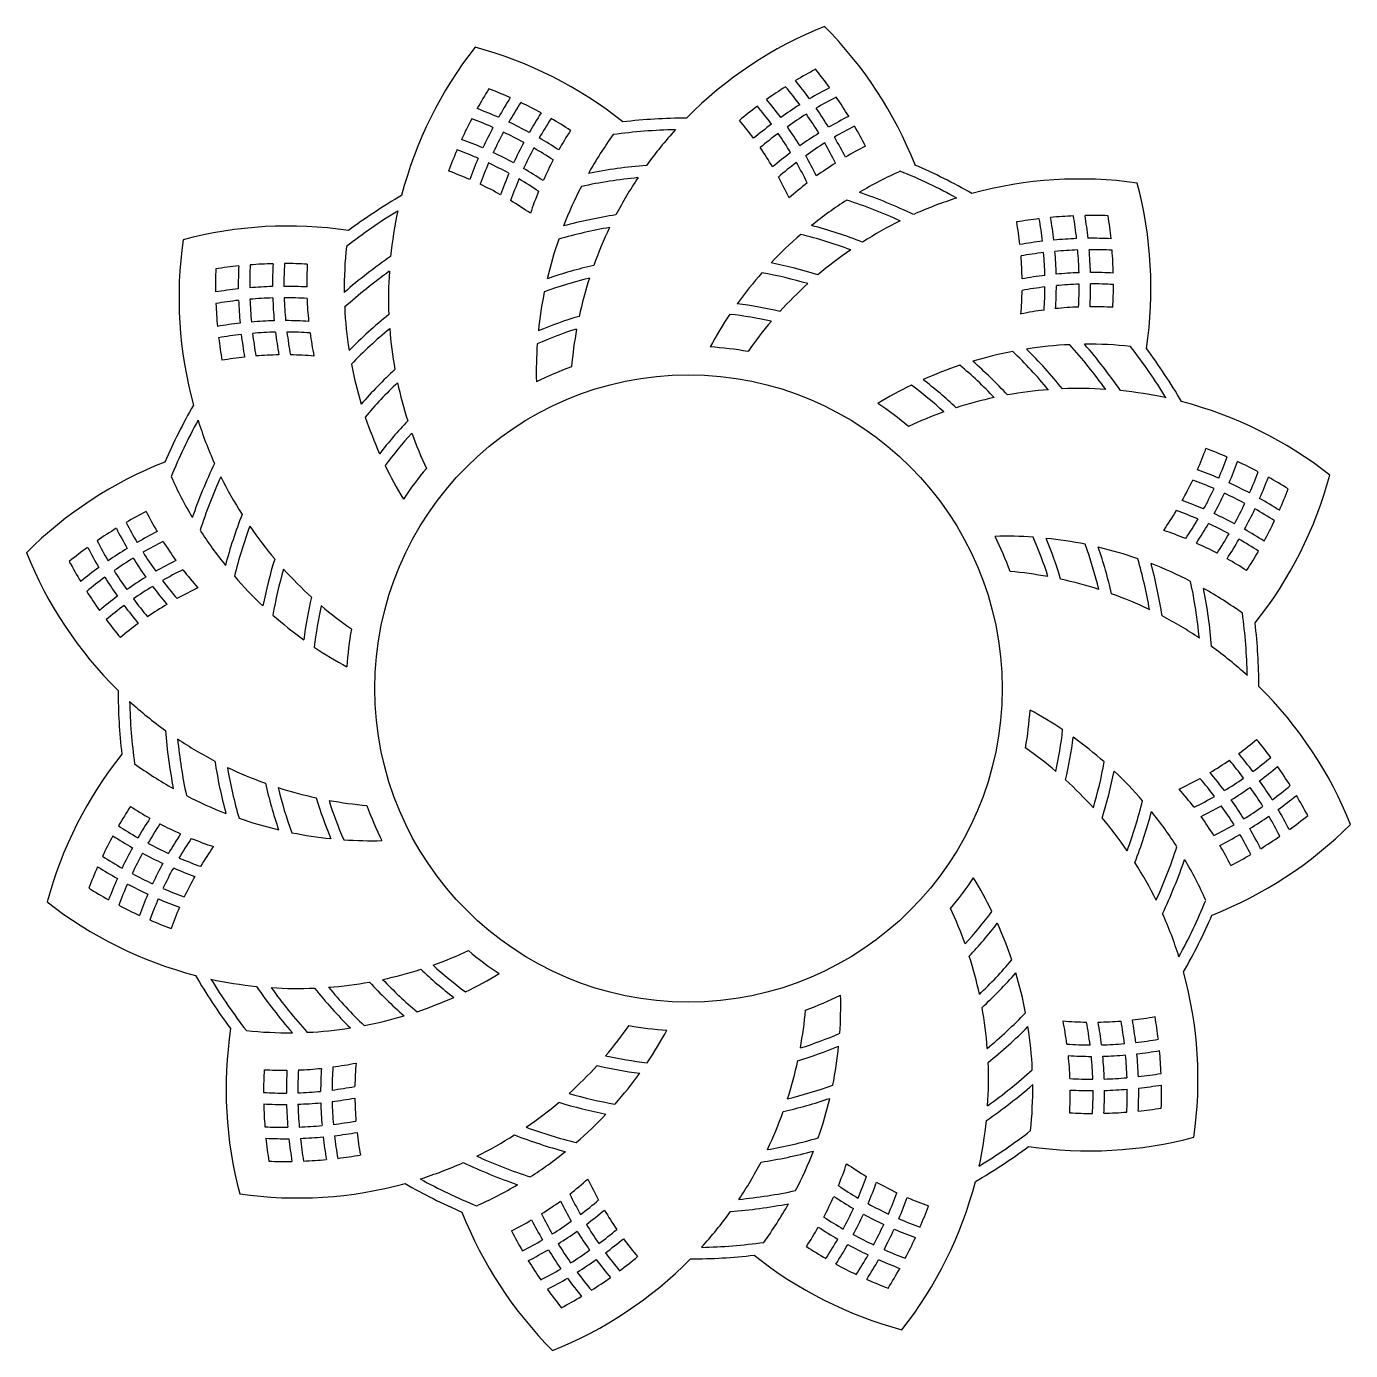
# Model space of a CAD drawing. Extents: x -712 to 266, y -208 to 24.
# Drawn here: x -222.3 to 9.9, y -208.1 to 24 of the extents above; entities that cross this region are included whole.
import ezdxf

# ---------------------------------------------------------------- set-up
doc = ezdxf.new("R2010")
doc.units = 0
doc.layers.get('0').update_dxf_attribs({"linetype": 'CONTINUOUS'})

msp = doc.modelspace()

# ---------------------------------------------------------------- linework, layer by layer
msp.add_circle((-106.21, -92.08), 54.99)
for centre, radius, start, end in [((-56.03, -41.9), 70.96, 111.806, 135.4033), ((-132.56, -26.19), 70.96, 21.4027, 45), ((-87.84, -23.53), 70.96, 141.806, 165.4033), ((-161.98, -48.2), 70.96, 51.4027, 75), ((-46.83, -53.22), 78.96, 118.0234, 120.9668), ((-145.48, -32.97), 78.96, 35.8391, 38.7826), ((-145.48, -32.97), 74.96, 36.2026, 39.283), ((-74.21, -28.74), 78.96, 148.0234, 150.9668), ((-169.77, -60.53), 78.96, 65.8391, 68.7826), ((-46.83, -53.22), 78.96, 122.4313, 125.3488), ((-145.48, -32.97), 72.96, 36.3353, 39.4921), ((-46.83, -53.22), 74.96, 117.523, 120.6034), ((-46.83, -53.22), 72.96, 117.3139, 120.4706), ((-145.48, -32.97), 78.96, 31.4572, 34.3747), ((-169.77, -60.53), 74.96, 66.2026, 69.283), ((-74.21, -28.74), 74.96, 147.523, 150.6034), ((-74.21, -28.74), 72.96, 147.3139, 150.4706), ((-169.77, -60.53), 78.96, 61.4572, 64.3747), ((-46.83, -53.22), 78.96, 126.8033, 129.7074), ((-145.48, -32.97), 66.96, 36.5059, 39.9301), ((-145.48, -32.97), 68.96, 36.4901, 39.8182), ((-46.83, -53.22), 74.96, 122.1378, 125.199), ((-145.48, -32.97), 74.96, 31.607, 34.6682), ((-74.21, -28.74), 78.96, 152.4313, 155.3488), ((-169.77, -60.53), 72.96, 66.3353, 69.4921), ((-169.77, -60.53), 74.96, 61.607, 64.6682), ((-74.21, -28.74), 68.96, 146.9878, 150.3158), ((-74.21, -28.74), 66.96, 146.8758, 150.3001), ((-169.77, -60.53), 78.96, 57.0986, 60.0027), ((-106.21, -92.08), 100, 90.2016, 96.6043), ((-145.48, -32.97), 62.96, 36.3946, 40.0366), ((-46.83, -53.22), 72.96, 122.0442, 125.1864), ((-145.48, -32.97), 72.96, 31.6196, 34.7618), ((-46.83, -53.22), 68.96, 116.9878, 120.3158), ((-74.21, -28.74), 74.96, 152.1378, 155.199), ((-74.21, -28.74), 72.96, 152.0442, 155.1864), ((-169.77, -60.53), 72.96, 61.6196, 64.7618), ((-74.21, -28.74), 62.96, 146.7694, 150.4114), ((-61.94, -36.62), 70.96, 144.0599, 150.5839), ((-106.21, -92.08), 98, 91.3286, 97.7313), ((-56.03, -41.9), 70.96, 137.6572, 144.1812), ((-46.83, -53.22), 74.96, 126.7278, 129.7871), ((-46.83, -53.22), 72.96, 126.7574, 129.9053), ((-145.48, -32.97), 66.96, 31.3636, 34.7942), ((-145.48, -32.97), 68.96, 31.5023, 34.8283), ((-46.83, -53.22), 68.96, 121.9776, 125.3037), ((-46.83, -53.22), 66.96, 116.8758, 120.3001), ((-145.48, -32.97), 78.96, 27.0986, 30.0027), ((-74.21, -28.74), 78.96, 156.8033, 159.7074), ((-169.77, -60.53), 66.96, 66.5059, 69.9301), ((-169.77, -60.53), 68.96, 66.4901, 69.8182), ((-74.21, -28.74), 68.96, 151.9776, 155.3037), ((-74.21, -28.74), 66.96, 152.0118, 155.4424), ((-169.77, -60.53), 72.96, 56.9007, 60.0486), ((-169.77, -60.53), 74.96, 57.0189, 60.0782), ((-145.48, -32.97), 62.96, 30.898, 34.5692), ((-46.83, -53.22), 66.96, 122.0118, 125.4424), ((-145.48, -32.97), 72.96, 26.9007, 30.0486), ((-145.48, -32.97), 74.96, 27.0189, 30.0782), ((-46.83, -53.22), 62.96, 116.7694, 120.4114), ((-74.21, -28.74), 74.96, 156.7278, 159.7871), ((-74.21, -28.74), 72.96, 156.7574, 159.9053), ((-169.77, -60.53), 66.96, 61.3636, 64.7942), ((-169.77, -60.53), 68.96, 61.5023, 64.8283), ((-74.21, -28.74), 62.96, 152.2368, 155.9079), ((-46.83, -53.22), 68.96, 126.971, 130.3237), ((-46.83, -53.22), 66.96, 127.1651, 130.6364), ((-145.48, -32.97), 66.96, 26.1696, 29.6409), ((-145.48, -32.97), 68.96, 26.4823, 29.8349), ((-46.83, -53.22), 62.96, 122.2368, 125.9079), ((-169.77, -60.53), 62.96, 66.3946, 70.0366), ((-74.21, -28.74), 68.96, 156.971, 160.3237), ((-169.77, -60.53), 68.96, 56.4823, 59.8349), ((-106.21, -92.08), 92, 94.5906, 100.9933), ((-40.14, -66.18), 70.96, 114.0599, 120.5839), ((-106.21, -92.08), 98, 61.3286, 67.7313), ((-106.21, -92.08), 100, 60.2016, 66.6043), ((-169.77, -60.53), 62.96, 60.898, 64.5692), ((-74.21, -28.74), 66.96, 157.1651, 160.6364), ((-169.77, -60.53), 66.96, 56.1696, 59.6409), ((-61.94, -36.62), 70.96, 152.6884, 158.8223), ((-106.21, -92.08), 90, 95.6428, 102.0456), ((-56.03, -41.9), 70.96, 146.2857, 152.4195), ((-145.48, -32.97), 62.96, 25.2964, 29.0469), ((-46.83, -53.22), 62.96, 127.7591, 131.5096), ((-37.66, -73.71), 70.96, 81.806, 105.4033), ((-96.09, -21.84), 70.96, 351.4027, 15), ((-106.21, -92.08), 100, 120.2016, 126.6043), ((-169.77, -60.53), 62.96, 55.2964, 59.0469), ((-74.21, -28.74), 62.96, 157.7591, 161.5096), ((-40.14, -66.18), 70.96, 122.6884, 128.8223), ((-106.21, -92.08), 90, 65.6428, 72.0456), ((-106.21, -92.08), 92, 64.5906, 70.9933), ((-37.66, -73.71), 70.96, 107.6572, 114.1812), ((-106.21, -92.08), 98, 121.3286, 127.7313), ((-87.84, -23.53), 70.96, 167.6572, 174.1812), ((-106.21, -92.08), 84, 98.7098, 105.1125), ((-35.36, -88.11), 78.96, 92.4313, 95.3488), ((-110.67, -21.26), 72.96, 6.3353, 9.4921), ((-35.36, -88.11), 78.96, 88.0234, 90.9668), ((-110.67, -21.26), 74.96, 6.2026, 9.283), ((-110.67, -21.26), 78.96, 5.8391, 8.7826), ((-176.44, -81.96), 70.96, 81.4027, 105), ((-106.21, -92.08), 82, 99.7052, 106.1079), ((-56.03, -41.9), 70.96, 154.4104, 160.2435), ((-106.21, -92.08), 84, 68.7098, 75.1125), ((-37.66, -73.71), 70.96, 116.2857, 122.4195), ((-35.36, -88.11), 78.96, 96.8033, 99.7074), ((-110.67, -21.26), 62.96, 6.3946, 10.0366), ((-110.67, -21.26), 66.96, 6.5059, 9.9301), ((-110.67, -21.26), 68.96, 6.4901, 9.8182), ((-124.57, -23.53), 70.96, 171.806, 195.4033), ((-61.94, -36.62), 70.96, 160.8131, 166.6462), ((-40.14, -66.18), 70.96, 130.8131, 136.6462), ((-106.21, -92.08), 82, 69.7052, 76.1079), ((-35.36, -88.11), 74.96, 96.7278, 99.7871), ((-35.36, -88.11), 74.96, 92.1378, 95.199), ((-35.36, -88.11), 74.96, 87.523, 90.6034), ((-95.6, -21.91), 70.96, 174.0599, 180.5839), ((-37.66, -73.71), 70.96, 124.4104, 130.2435), ((-35.36, -88.11), 72.96, 96.7574, 99.9053), ((-110.67, -21.26), 62.96, 0.898, 4.5692), ((-110.67, -21.26), 66.96, 1.3636, 4.7942), ((-35.36, -88.11), 72.96, 92.0442, 95.1864), ((-110.67, -21.26), 68.96, 1.5023, 4.8283), ((-110.67, -21.26), 72.96, 1.6196, 4.7618), ((-35.36, -88.11), 72.96, 87.3139, 90.4706), ((-110.67, -21.26), 74.96, 1.607, 4.6682), ((-110.67, -21.26), 78.96, 1.4572, 4.3747), ((-110.17, -21.23), 78.96, 178.0234, 180.9668), ((-177.03, -96.54), 78.96, 95.8391, 98.7826), ((-110.17, -21.23), 74.96, 177.523, 180.6034), ((-110.17, -21.23), 72.96, 177.3139, 180.4706), ((-177.03, -96.54), 78.96, 91.4572, 94.3747), ((-110.17, -21.23), 68.96, 176.9878, 180.3158), ((-110.17, -21.23), 66.96, 176.8758, 180.3001), ((-177.03, -96.54), 78.96, 87.0986, 90.0027), ((-110.17, -21.23), 62.96, 176.7694, 180.4114), ((-106.21, -92.08), 92, 124.5906, 130.9933), ((-106.21, -92.08), 76, 102.6217, 109.0244), ((-106.21, -92.08), 76, 72.6217, 79.0244), ((-106.21, -92.08), 90, 125.6428, 132.0456), ((-87.84, -23.53), 70.96, 176.2857, 182.4195), ((-106.21, -92.08), 74, 103.5728, 109.9755), ((-56.03, -41.9), 70.96, 162.1457, 167.7418), ((-40.14, -66.18), 70.96, 138.5484, 144.1445), ((-106.21, -92.08), 74, 73.5728, 79.9755), ((-35.36, -88.11), 68.96, 96.971, 100.3237), ((-35.36, -88.11), 68.96, 91.9776, 95.3037), ((-35.36, -88.11), 68.96, 86.9878, 90.3158), ((-177.03, -96.54), 74.96, 96.2026, 99.283), ((-177.03, -96.54), 74.96, 91.607, 94.6682), ((-177.03, -96.54), 74.96, 87.0189, 90.0782), ((-61.94, -36.62), 70.96, 168.5484, 174.1445), ((-37.66, -73.71), 70.96, 132.1457, 137.7418), ((-110.67, -21.26), 62.96, 355.2964, 359.0469), ((-35.36, -88.11), 66.96, 97.1651, 100.6364), ((-110.67, -21.26), 66.96, 356.1696, 359.6409), ((-110.67, -21.26), 68.96, 356.4823, 359.8349), ((-35.36, -88.11), 66.96, 92.0118, 95.4424), ((-110.67, -21.26), 72.96, 356.9007, 0.0486), ((-110.67, -21.26), 74.96, 357.0189, 0.0782), ((-35.36, -88.11), 66.96, 86.8758, 90.3001), ((-110.67, -21.26), 78.96, 357.0986, 0.0027), ((-177.03, -96.54), 72.96, 96.3353, 99.4921), ((-110.17, -21.23), 78.96, 182.4313, 185.3488), ((-110.17, -21.23), 74.96, 182.1378, 185.199), ((-177.03, -96.54), 72.96, 91.6196, 94.7618), ((-110.17, -21.23), 72.96, 182.0442, 185.1864), ((-110.17, -21.23), 68.96, 181.9776, 185.3037), ((-177.03, -96.54), 72.96, 86.9007, 90.0486), ((-110.17, -21.23), 66.96, 182.0118, 185.4424), ((-110.17, -21.23), 62.96, 182.2368, 185.9079), ((-95.6, -21.91), 70.96, 182.6884, 188.8223), ((-106.21, -92.08), 68, 76.3709, 82.7736), ((-35.36, -88.11), 62.96, 92.2368, 95.9079), ((-35.36, -88.11), 62.96, 86.7694, 90.4114), ((-177.03, -96.54), 68.96, 91.5023, 94.8283), ((-177.03, -96.54), 68.96, 86.4823, 89.8349), ((-106.21, -92.08), 84, 128.7098, 135.1125), ((-106.21, -92.08), 68, 106.3709, 112.7736), ((-40.14, -66.18), 70.96, 145.9764, 151.3837), ((-106.21, -92.08), 66, 77.2869, 83.6896), ((-37.66, -73.71), 70.96, 139.5737, 144.981), ((-35.36, -88.11), 62.96, 97.7591, 101.5096), ((-177.03, -96.54), 68.96, 96.4901, 99.8182), ((-177.03, -96.54), 66.96, 96.5059, 99.9301), ((-110.17, -21.23), 74.96, 186.7278, 189.7871), ((-177.03, -96.54), 66.96, 91.3636, 94.7942), ((-110.17, -21.23), 72.96, 186.7574, 189.9053), ((-110.17, -21.23), 68.96, 186.971, 190.3237), ((-110.17, -21.23), 66.96, 187.1651, 190.6364), ((-177.03, -96.54), 66.96, 86.1696, 89.6409), ((-110.17, -21.23), 62.96, 187.7591, 191.5096), ((-106.21, -92.08), 82, 129.7052, 136.1079), ((-87.84, -23.53), 70.96, 184.4104, 190.2435), ((-106.21, -92.08), 66, 107.2869, 113.6896), ((-56.03, -41.9), 70.96, 169.5737, 174.981), ((-110.17, -21.23), 78.96, 186.8033, 189.7074), ((-61.94, -36.62), 70.96, 175.9764, 181.3837), ((-106.21, -92.08), 60, 79.9905, 86.3932), ((-36.04, -102.68), 70.96, 92.6884, 98.8223), ((-106.21, -92.08), 90, 35.6428, 42.0456), ((-36.04, -102.68), 70.96, 84.0599, 90.5839), ((-106.21, -92.08), 92, 34.5906, 40.9933), ((-106.21, -92.08), 98, 31.3286, 37.7313), ((-106.21, -92.08), 100, 30.2016, 36.6043), ((-177.03, -96.54), 62.96, 96.3946, 100.0366), ((-177.03, -96.54), 62.96, 90.898, 94.5692), ((-177.03, -96.54), 62.96, 85.2964, 89.0469), ((-36.04, -102.68), 70.96, 100.8131, 106.6462), ((-106.21, -92.08), 76, 42.6217, 49.0244), ((-106.21, -92.08), 82, 39.7052, 46.1079), ((-106.21, -92.08), 84, 38.7098, 45.1125), ((-95.6, -21.91), 70.96, 190.8131, 196.6462), ((-106.21, -92.08), 76, 132.6217, 139.0244), ((-106.21, -92.08), 60, 109.9905, 116.3932), ((-36.04, -102.68), 70.96, 108.5484, 114.1445), ((-106.21, -92.08), 74, 43.5728, 49.9755), ((-106.21, -92.08), 74, 133.5728, 139.9755), ((-87.84, -23.53), 70.96, 192.1457, 197.7418), ((-36.04, -102.68), 70.96, 115.9764, 121.3837), ((-106.21, -92.08), 66, 47.2869, 53.6896), ((-106.21, -92.08), 68, 46.3709, 52.7736), ((-37.66, -110.44), 70.96, 102.1457, 107.7418), ((-37.66, -110.44), 70.96, 94.4104, 100.2435), ((-37.66, -110.44), 70.96, 86.2857, 92.4195), ((-37.66, -110.44), 70.96, 77.6572, 84.1812), ((-37.66, -110.44), 70.96, 51.806, 75.4033), ((-106.21, -92.08), 100, 150.2016, 156.6043), ((-106.21, -92.08), 60, 49.9905, 56.3932), ((-37.66, -110.44), 70.96, 109.5737, 114.981), ((-106.21, -92.08), 98, 151.3286, 157.7313), ((-124.57, -23.53), 70.96, 197.6572, 204.1812), ((-95.6, -21.91), 70.96, 198.5484, 204.1445), ((-106.21, -92.08), 68, 136.3709, 142.7736), ((-106.21, -92.08), 66, 137.2869, 143.6896), ((-87.84, -23.53), 70.96, 199.5737, 204.981), ((-74.66, -28.51), 62.96, 336.3946, 340.0366), ((-42.87, -124.07), 78.96, 66.8033, 69.7074), ((-172.09, -118.44), 70.96, 111.4027, 135), ((-106.21, -92.08), 92, 154.5906, 160.9933), ((-95.6, -21.91), 70.96, 205.9764, 211.3837), ((-74.66, -28.51), 66.96, 336.5059, 339.9301), ((-74.66, -28.51), 68.96, 336.4901, 339.8182), ((-42.87, -124.07), 78.96, 62.4313, 65.3488), ((-132.1, -26.01), 70.96, 204.0599, 210.5839), ((-106.21, -92.08), 90, 155.6428, 162.0456), ((-124.57, -23.53), 70.96, 206.2857, 212.4195), ((-106.21, -92.08), 60, 139.9905, 146.3932), ((-74.66, -28.51), 62.96, 330.898, 334.5692), ((-42.87, -124.07), 72.96, 66.7574, 69.9053), ((-42.87, -124.07), 74.96, 66.7278, 69.7871), ((-74.66, -28.51), 72.96, 336.3353, 339.4921), ((-62.33, -36.31), 70.96, 321.4027, 345), ((-74.66, -28.51), 74.96, 336.2026, 339.283), ((-42.87, -124.07), 78.96, 58.0234, 60.9668), ((-74.66, -28.51), 66.96, 331.3636, 334.7942), ((-74.66, -28.51), 68.96, 331.5023, 334.8283), ((-42.87, -124.07), 72.96, 62.0442, 65.1864), ((-42.87, -124.07), 74.96, 62.1378, 65.199), ((-74.66, -28.51), 78.96, 335.8391, 338.7826), ((-42.87, -124.07), 68.96, 66.971, 70.3237), ((-74.66, -28.51), 72.96, 331.6196, 334.7618), ((-42.87, -124.07), 74.96, 57.523, 60.6034), ((-165.31, -131.35), 78.96, 117.0986, 120.0027), ((-145.06, -32.7), 62.96, 206.7694, 210.4114), ((-106.21, -92.08), 84, 158.7098, 165.1125), ((-74.66, -28.51), 62.96, 325.2964, 329.0469), ((-42.87, -124.07), 66.96, 67.1651, 70.6364), ((-74.66, -28.51), 66.96, 326.1696, 329.6409), ((-42.87, -124.07), 68.96, 61.9776, 65.3037), ((-74.66, -28.51), 74.96, 331.607, 334.6682), ((-42.87, -124.07), 72.96, 57.3139, 60.4706), ((-74.66, -28.51), 78.96, 331.4572, 334.3747), ((-165.31, -131.35), 78.96, 121.4572, 124.3747), ((-145.06, -32.7), 68.96, 206.9878, 210.3158), ((-145.06, -32.7), 66.96, 206.8758, 210.3001), ((-165.31, -131.35), 74.96, 117.0189, 120.0782), ((-132.1, -26.01), 70.96, 212.6884, 218.8223), ((-106.21, -92.08), 82, 159.7052, 166.1079), ((-124.57, -23.53), 70.96, 214.4104, 220.2435), ((-42.87, -124.07), 62.96, 67.7591, 71.5096), ((-74.66, -28.51), 68.96, 326.4823, 329.8349), ((-42.87, -124.07), 66.96, 62.0118, 65.4424), ((-74.66, -28.51), 72.96, 326.9007, 330.0486), ((-42.87, -124.07), 68.96, 56.9878, 60.3158), ((-145.06, -32.7), 72.96, 207.3139, 210.4706), ((-165.31, -131.35), 72.96, 116.9007, 120.0486), ((-145.06, -32.7), 62.96, 212.2368, 215.9079), ((-50.75, -136.34), 70.96, 85.9764, 91.3837), ((-106.21, -92.08), 60, 19.9905, 26.3932), ((-106.21, -92.08), 66, 17.2869, 23.6896), ((-106.21, -92.08), 68, 16.3709, 22.7736), ((-50.75, -136.34), 70.96, 78.5484, 84.1445), ((-106.21, -92.08), 74, 13.5728, 19.9755), ((-50.75, -136.34), 70.96, 70.8131, 76.6462), ((-106.21, -92.08), 76, 12.6217, 19.0244), ((-42.87, -124.07), 62.96, 62.2368, 65.9079), ((-74.66, -28.51), 74.96, 327.0189, 330.0782), ((-42.87, -124.07), 66.96, 56.8758, 60.3001), ((-156.38, -41.9), 70.96, 201.806, 225.4033), ((-165.31, -131.35), 78.96, 125.8391, 128.7826), ((-145.06, -32.7), 74.96, 207.523, 210.6034), ((-165.31, -131.35), 74.96, 121.607, 124.6682), ((-165.31, -131.35), 72.96, 121.6196, 124.7618), ((-145.06, -32.7), 68.96, 211.9776, 215.3037), ((-145.06, -32.7), 66.96, 212.0118, 215.4424), ((-165.31, -131.35), 68.96, 116.4823, 119.8349), ((-106.21, -92.08), 76, 162.6217, 169.0244), ((-106.21, -92.08), 82, 9.7052, 16.1079), ((-42.87, -124.07), 62.96, 56.7694, 60.4114), ((-74.66, -28.51), 78.96, 327.0986, 330.0027), ((-145.06, -32.7), 78.96, 208.0234, 210.9668), ((-165.31, -131.35), 74.96, 126.2026, 129.283), ((-145.06, -32.7), 72.96, 212.0442, 215.1864), ((-165.31, -131.35), 66.96, 116.1696, 119.6409), ((-145.06, -32.7), 62.96, 217.7591, 221.5096), ((-106.21, -92.08), 74, 163.5728, 169.9755), ((-124.57, -23.53), 70.96, 222.1457, 227.7418), ((-56.03, -142.25), 70.96, 79.5737, 84.981), ((-106.21, -92.08), 84, 8.7098, 15.1125), ((-50.75, -136.34), 70.96, 62.6884, 68.8223), ((-165.31, -131.35), 72.96, 126.3353, 129.4921), ((-145.06, -32.7), 74.96, 212.1378, 215.199), ((-165.31, -131.35), 68.96, 121.5023, 124.8283), ((-165.31, -131.35), 66.96, 121.3636, 124.7942), ((-145.06, -32.7), 68.96, 216.971, 220.3237), ((-145.06, -32.7), 66.96, 217.1651, 220.6364), ((-132.1, -26.01), 70.96, 220.8131, 226.6462), ((-56.03, -142.25), 70.96, 72.1457, 77.7418), ((-106.21, -92.08), 90, 5.6428, 12.0456), ((-145.06, -32.7), 78.96, 212.4313, 215.3488), ((-165.31, -131.35), 68.96, 126.4901, 129.8182), ((-145.06, -32.7), 72.96, 216.7574, 219.9053), ((-165.31, -131.35), 62.96, 115.2964, 119.0469), ((-106.21, -92.08), 68, 166.3709, 172.7736), ((-56.03, -142.25), 70.96, 64.4104, 70.2435), ((-50.75, -136.34), 70.96, 54.0599, 60.5839), ((-106.21, -92.08), 92, 4.5906, 10.9933), ((-165.31, -131.35), 66.96, 126.5059, 129.9301), ((-145.06, -32.7), 74.96, 216.7278, 219.7871), ((-165.31, -131.35), 62.96, 120.898, 124.5692), ((-106.21, -92.08), 66, 167.2869, 173.6896), ((-124.57, -23.53), 70.96, 229.5737, 234.981), ((-106.21, -92.08), 98, 1.3286, 7.7313), ((-145.06, -32.7), 78.96, 216.8033, 219.7074), ((-165.31, -131.35), 62.96, 126.3946, 130.0366), ((-132.1, -26.01), 70.96, 228.5484, 234.1445), ((-56.03, -142.25), 70.96, 56.2857, 62.4195), ((-106.21, -92.08), 100, 0.2016, 6.6043), ((-106.21, -92.08), 60, 169.9905, 176.3932), ((-132.1, -26.01), 70.96, 235.9764, 241.3837), ((-56.03, -142.25), 70.96, 47.6572, 54.1812), ((-106.21, -92.08), 100, 180.2016, 186.6043), ((-56.03, -142.25), 70.96, 21.806, 45.4033), ((-156.38, -41.9), 70.96, 227.6572, 234.1812), ((-106.21, -92.08), 98, 181.3286, 187.7313), ((-106.21, -92.08), 60, 349.9905, 356.3932), ((-80.31, -158.14), 70.96, 55.9764, 61.3837), ((-106.21, -92.08), 92, 184.5906, 190.9933), ((-106.21, -92.08), 66, 347.2869, 353.6896), ((-156.38, -41.9), 70.96, 236.2857, 242.4195), ((-106.21, -92.08), 90, 185.6428, 192.0456), ((-106.21, -92.08), 68, 346.3709, 352.7736), ((-80.31, -158.14), 70.96, 48.5484, 54.1445), ((-47.1, -52.8), 62.96, 306.3946, 310.0366), ((-67.35, -151.45), 78.96, 36.8033, 39.7074), ((-150.08, -147.85), 70.96, 141.4027, 165), ((-87.84, -160.62), 70.96, 49.5737, 54.981), ((-67.35, -151.45), 74.96, 36.7278, 39.7871), ((-47.1, -52.8), 66.96, 306.5059, 309.9301), ((-161.66, -47.81), 70.96, 234.0599, 240.5839), ((-106.21, -92.08), 84, 188.7098, 195.1125), ((-156.38, -41.9), 70.96, 244.4104, 250.2435), ((-106.21, -92.08), 82, 189.7052, 196.1079), ((-106.21, -92.08), 74, 343.5728, 349.9755), ((-106.21, -92.08), 76, 342.6217, 349.0244), ((-80.31, -158.14), 70.96, 40.8131, 46.6462), ((-47.1, -52.8), 62.96, 300.898, 304.5692), ((-67.35, -151.45), 72.96, 36.7574, 39.9053), ((-47.1, -52.8), 68.96, 306.4901, 309.8182), ((-67.35, -151.45), 78.96, 32.4313, 35.3488), ((-106.21, -92.08), 76, 192.6217, 199.0244), ((-87.84, -160.62), 70.96, 42.1457, 47.7418), ((-47.1, -52.8), 62.96, 295.2964, 299.0469), ((-67.35, -151.45), 66.96, 37.1651, 40.6364), ((-67.35, -151.45), 68.96, 36.971, 40.3237), ((-47.1, -52.8), 66.96, 301.3636, 304.7942), ((-67.35, -151.45), 74.96, 32.1378, 35.199), ((-161.66, -47.81), 70.96, 242.6884, 248.8223), ((-156.38, -41.9), 70.96, 252.1457, 257.7418), ((-106.21, -92.08), 74, 193.5728, 199.9755), ((-106.21, -92.08), 68, 196.3709, 202.7736), ((-67.35, -151.45), 62.96, 37.7591, 41.5096), ((-47.1, -52.8), 66.96, 296.1696, 299.6409), ((-47.1, -52.8), 68.96, 301.5023, 304.8283), ((-67.35, -151.45), 72.96, 32.0442, 35.1864), ((-47.1, -52.8), 72.96, 306.3353, 309.4921), ((-47.1, -52.8), 74.96, 306.2026, 309.283), ((-67.35, -151.45), 78.96, 28.0234, 30.9668), ((-137.75, -155.64), 78.96, 147.0986, 150.0027), ((-169.54, -60.08), 62.96, 236.7694, 240.4114), ((-156.38, -41.9), 70.96, 259.5737, 264.981), ((-106.21, -92.08), 66, 197.2869, 203.6896), ((-106.21, -92.08), 60, 199.9905, 206.3932), ((-106.21, -92.08), 82, 339.7052, 346.1079), ((-106.21, -92.08), 84, 338.7098, 345.1125), ((-80.31, -158.14), 70.96, 32.6884, 38.8223), ((-47.1, -52.8), 68.96, 296.4823, 299.8349), ((-67.35, -151.45), 66.96, 32.0118, 35.4424), ((-67.35, -151.45), 68.96, 31.9776, 35.3037), ((-47.1, -52.8), 72.96, 301.6196, 304.7618), ((-67.35, -151.45), 74.96, 27.523, 30.6034), ((-137.75, -155.64), 74.96, 147.0189, 150.0782), ((-137.75, -155.64), 72.96, 146.9007, 150.0486), ((-169.54, -60.08), 62.96, 242.2368, 245.9079), ((-161.66, -47.81), 70.96, 250.8131, 256.6462), ((-87.84, -160.62), 70.96, 34.4104, 40.2435), ((-67.35, -151.45), 62.96, 32.2368, 35.9079), ((-40.32, -65.72), 70.96, 291.4027, 315), ((-47.1, -52.8), 72.96, 296.9007, 300.0486), ((-47.1, -52.8), 74.96, 301.607, 304.6682), ((-67.35, -151.45), 72.96, 27.3139, 30.4706), ((-47.1, -52.8), 78.96, 305.8391, 308.7826), ((-137.75, -155.64), 78.96, 151.4572, 154.3747), ((-169.54, -60.08), 68.96, 236.9878, 240.3158), ((-169.54, -60.08), 66.96, 236.8758, 240.3001), ((-137.75, -155.64), 68.96, 146.4823, 149.8349), ((-137.75, -155.64), 66.96, 146.1696, 149.6409), ((-169.54, -60.08), 62.96, 247.7591, 251.5096), ((-161.66, -47.81), 70.96, 258.5484, 264.1445), ((-47.1, -52.8), 74.96, 297.0189, 300.0782), ((-67.35, -151.45), 66.96, 26.8758, 30.3001), ((-67.35, -151.45), 68.96, 26.9878, 30.3158), ((-47.1, -52.8), 78.96, 301.4572, 304.3747), ((-137.75, -155.64), 74.96, 151.607, 154.6682), ((-169.54, -60.08), 66.96, 242.0118, 245.4424), ((-137.75, -155.64), 62.96, 145.2964, 149.0469), ((-161.66, -47.81), 70.96, 265.9764, 271.3837), ((-106.21, -92.08), 90, 335.6428, 342.0456), ((-67.35, -151.45), 62.96, 26.7694, 30.4114), ((-169.54, -60.08), 72.96, 237.3139, 240.4706), ((-137.75, -155.64), 72.96, 151.6196, 154.7618), ((-169.54, -60.08), 68.96, 241.9776, 245.3037), ((-137.75, -155.64), 68.96, 151.5023, 154.8283), ((-169.54, -60.08), 66.96, 247.1651, 250.6364), ((-87.84, -160.62), 70.96, 26.2857, 32.4195), ((-106.21, -92.08), 92, 334.5906, 340.9933), ((-80.31, -158.14), 70.96, 24.0599, 30.5839), ((-47.1, -52.8), 78.96, 297.0986, 300.0027), ((-137.75, -155.64), 78.96, 155.8391, 158.7826), ((-169.54, -60.08), 74.96, 237.523, 240.6034), ((-169.54, -60.08), 72.96, 242.0442, 245.1864), ((-137.75, -155.64), 66.96, 151.3636, 154.7942), ((-169.54, -60.08), 68.96, 246.971, 250.3237), ((-137.75, -155.64), 62.96, 150.898, 154.5692), ((-106.21, -92.08), 60, 319.9905, 326.3932), ((-116.81, -162.24), 70.96, 25.9764, 31.3837), ((-169.54, -60.08), 78.96, 238.0234, 240.9668), ((-137.75, -155.64), 74.96, 156.2026, 159.283), ((-137.75, -155.64), 72.96, 156.3353, 159.4921), ((-169.54, -60.08), 74.96, 242.1378, 245.199), ((-169.54, -60.08), 72.96, 246.7574, 249.9053), ((-174.75, -73.71), 70.96, 231.806, 255.4033), ((-137.75, -155.64), 68.96, 156.4901, 159.8182), ((-137.75, -155.64), 66.96, 156.5059, 159.9301), ((-169.54, -60.08), 74.96, 246.7278, 249.7871), ((-106.21, -92.08), 98, 331.3286, 337.7313), ((-169.54, -60.08), 78.96, 242.4313, 245.3488), ((-137.75, -155.64), 62.96, 156.3946, 160.0366), ((-124.57, -160.62), 70.96, 19.5737, 24.981), ((-106.21, -92.08), 66, 317.2869, 323.6896), ((-87.84, -160.62), 70.96, 17.6572, 24.1812), ((-106.21, -92.08), 100, 330.2016, 336.6043), ((-169.54, -60.08), 78.96, 246.8033, 249.7074), ((-106.21, -92.08), 68, 316.3709, 322.7736), ((-116.81, -162.24), 70.96, 18.5484, 24.1445), ((-174.75, -73.71), 70.96, 289.5737, 294.981), ((-106.21, -92.08), 60, 229.9905, 236.3932), ((-124.57, -160.62), 70.96, 12.1457, 17.7418), ((-174.75, -73.71), 70.96, 282.1457, 287.7418), ((-106.21, -92.08), 68, 226.3709, 232.7736), ((-106.21, -92.08), 66, 227.2869, 233.6896), ((-106.21, -92.08), 74, 313.5728, 319.9755), ((-106.21, -92.08), 100, 210.2016, 216.6043), ((-106.21, -92.08), 98, 211.3286, 217.7313), ((-174.75, -73.71), 70.96, 257.6572, 264.1812), ((-174.75, -73.71), 70.96, 274.4104, 280.2435), ((-106.21, -92.08), 76, 222.6217, 229.0244), ((-106.21, -92.08), 74, 223.5728, 229.9755), ((-176.37, -81.47), 70.96, 295.9764, 301.3837), ((-106.21, -92.08), 76, 312.6217, 319.0244), ((-116.81, -162.24), 70.96, 10.8131, 16.6462), ((-87.84, -160.62), 70.96, 351.806, 15.4033), ((-106.21, -92.08), 92, 214.5906, 220.9933), ((-106.21, -92.08), 90, 215.6428, 222.0456), ((-174.75, -73.71), 70.96, 266.2857, 272.4195), ((-106.21, -92.08), 84, 218.7098, 225.1125), ((-106.21, -92.08), 82, 219.7052, 226.1079), ((-176.37, -81.47), 70.96, 288.5484, 294.1445), ((-106.21, -92.08), 60, 289.9905, 296.3932), ((-150.47, -147.54), 70.96, 355.9764, 1.3837), ((-156.38, -142.25), 70.96, 349.5737, 354.981), ((-124.57, -160.62), 70.96, 4.4104, 10.2435), ((-176.37, -81.47), 70.96, 280.8131, 286.6462), ((-106.21, -92.08), 82, 309.7052, 316.1079), ((-102.24, -162.93), 62.96, 7.7591, 11.5096), ((-35.39, -87.61), 62.96, 265.2964, 269.0469), ((-102.24, -162.93), 66.96, 7.1651, 10.6364), ((-35.39, -87.61), 62.96, 270.898, 274.5692), ((-102.24, -162.93), 68.96, 6.971, 10.3237), ((-102.24, -162.93), 72.96, 6.7574, 9.9053), ((-35.39, -87.61), 62.96, 276.3946, 280.0366), ((-102.24, -162.93), 74.96, 6.7278, 9.7871), ((-102.24, -162.93), 78.96, 6.8033, 9.7074), ((-116.32, -162.31), 70.96, 171.4027, 195), ((-176.37, -81.47), 70.96, 264.0599, 270.5839), ((-176.37, -81.47), 70.96, 272.6884, 278.8223), ((-174.75, -110.44), 70.96, 319.5737, 324.981), ((-106.21, -92.08), 60, 259.9905, 266.3932), ((-172.27, -117.97), 70.96, 325.9764, 331.3837), ((-106.21, -92.08), 66, 287.2869, 293.6896), ((-106.21, -92.08), 84, 308.7098, 315.1125), ((-116.81, -162.24), 70.96, 2.6884, 8.8223), ((-106.21, -92.08), 68, 286.3709, 292.7736), ((-150.47, -147.54), 70.96, 348.5484, 354.1445), ((-35.39, -87.61), 66.96, 266.1696, 269.6409), ((-35.39, -87.61), 66.96, 271.3636, 274.7942), ((-35.39, -87.61), 66.96, 276.5059, 279.9301), ((-177.06, -96.04), 62.96, 277.7591, 281.5096), ((-101.74, -162.9), 62.96, 175.2964, 179.0469), ((-106.21, -92.08), 66, 257.2869, 263.6896), ((-156.38, -142.25), 70.96, 342.1457, 347.7418), ((-124.57, -160.62), 70.96, 356.2857, 2.4195), ((-102.24, -162.93), 62.96, 2.2368, 5.9079), ((-35.39, -87.61), 68.96, 266.4823, 269.8349), ((-102.24, -162.93), 66.96, 2.0118, 5.4424), ((-35.39, -87.61), 68.96, 271.5023, 274.8283), ((-102.24, -162.93), 68.96, 1.9776, 5.3037), ((-102.24, -162.93), 72.96, 2.0442, 5.1864), ((-35.39, -87.61), 68.96, 276.4901, 279.8182), ((-102.24, -162.93), 74.96, 2.1378, 5.199), ((-102.24, -162.93), 78.96, 2.4313, 5.3488), ((-101.74, -162.9), 78.96, 177.0986, 180.0027), ((-177.06, -96.04), 62.96, 266.7694, 270.4114), ((-101.74, -162.9), 74.96, 177.0189, 180.0782), ((-101.74, -162.9), 72.96, 176.9007, 180.0486), ((-177.06, -96.04), 62.96, 272.2368, 275.9079), ((-101.74, -162.9), 68.96, 176.4823, 179.8349), ((-101.74, -162.9), 66.96, 176.1696, 179.6409), ((-174.75, -110.44), 70.96, 312.1457, 317.7418), ((-106.21, -92.08), 68, 256.3709, 262.7736), ((-172.27, -117.97), 70.96, 318.5484, 324.1445), ((-106.21, -92.08), 90, 305.6428, 312.0456), ((-35.39, -87.61), 72.96, 276.3353, 279.4921), ((-177.06, -96.04), 66.96, 277.1651, 280.6364), ((-106.21, -92.08), 74, 283.5728, 289.9755), ((-106.21, -92.08), 92, 304.5906, 310.9933), ((-116.81, -162.24), 70.96, 354.0599, 0.5839), ((-102.24, -162.93), 62.96, 356.7694, 0.4114), ((-35.39, -87.61), 72.96, 266.9007, 270.0486), ((-35.39, -87.61), 74.96, 267.0189, 270.0782), ((-35.39, -87.61), 72.96, 271.6196, 274.7618), ((-35.39, -87.61), 74.96, 271.607, 274.6682), ((-102.24, -162.93), 72.96, 357.3139, 0.4706), ((-102.24, -162.93), 74.96, 357.523, 0.6034), ((-35.39, -87.61), 74.96, 276.2026, 279.283), ((-102.24, -162.93), 78.96, 358.0234, 0.9668), ((-177.06, -96.04), 66.96, 266.8758, 270.3001), ((-177.06, -96.04), 66.96, 272.0118, 275.4424), ((-177.06, -96.04), 68.96, 271.9776, 275.3037), ((-101.74, -162.9), 68.96, 181.5023, 184.8283), ((-177.06, -96.04), 68.96, 276.971, 280.3237), ((-101.74, -162.9), 66.96, 181.3636, 184.7942), ((-101.74, -162.9), 62.96, 180.898, 184.5692), ((-174.75, -110.44), 70.96, 304.4104, 310.2435), ((-106.21, -92.08), 76, 252.6217, 259.0244), ((-106.21, -92.08), 74, 253.5728, 259.9755), ((-106.21, -92.08), 76, 282.6217, 289.0244), ((-150.47, -147.54), 70.96, 340.8131, 346.6462), ((-102.24, -162.93), 66.96, 356.8758, 0.3001), ((-102.24, -162.93), 68.96, 356.9878, 0.3158), ((-101.74, -162.9), 78.96, 181.4572, 184.3747), ((-177.06, -96.04), 68.96, 266.9878, 270.3158), ((-101.74, -162.9), 74.96, 181.607, 184.6682), ((-101.74, -162.9), 72.96, 181.6196, 184.7618), ((-172.27, -117.97), 70.96, 310.8131, 316.6462), ((-156.38, -142.25), 70.96, 334.4104, 340.2435), ((-35.39, -87.61), 78.96, 267.0986, 270.0027), ((-35.39, -87.61), 78.96, 271.4572, 274.3747), ((-35.39, -87.61), 78.96, 275.8391, 278.7826), ((-177.06, -96.04), 72.96, 267.3139, 270.4706), ((-177.06, -96.04), 72.96, 272.0442, 275.1864), ((-177.06, -96.04), 72.96, 276.7574, 279.9053), ((-106.21, -92.08), 82, 249.7052, 256.1079), ((-124.57, -160.62), 70.96, 347.6572, 354.1812), ((-101.74, -162.9), 78.96, 185.8391, 188.7826), ((-177.06, -96.04), 74.96, 267.523, 270.6034), ((-101.74, -162.9), 74.96, 186.2026, 189.283), ((-177.06, -96.04), 74.96, 272.1378, 275.199), ((-101.74, -162.9), 72.96, 186.3353, 189.4921), ((-101.74, -162.9), 68.96, 186.4901, 189.8182), ((-177.06, -96.04), 74.96, 276.7278, 279.7871), ((-101.74, -162.9), 66.96, 186.5059, 189.9301), ((-101.74, -162.9), 62.96, 186.3946, 190.0366), ((-174.75, -110.44), 70.96, 296.2857, 302.4195), ((-106.21, -92.08), 84, 248.7098, 255.1125), ((-106.21, -92.08), 82, 279.7052, 286.1079), ((-106.21, -92.08), 98, 301.3286, 307.7313), ((-35.97, -102.19), 70.96, 261.4027, 285), ((-177.06, -96.04), 78.96, 276.8033, 279.7074), ((-106.21, -92.08), 90, 245.6428, 252.0456), ((-172.27, -117.97), 70.96, 302.6884, 308.8223), ((-106.21, -92.08), 84, 278.7098, 285.1125), ((-150.47, -147.54), 70.96, 332.6884, 338.8223), ((-106.21, -92.08), 100, 300.2016, 306.6043), ((-177.06, -96.04), 78.96, 268.0234, 270.9668), ((-177.06, -96.04), 78.96, 272.4313, 275.3488), ((-174.75, -110.44), 70.96, 287.6572, 294.1812), ((-106.21, -92.08), 92, 244.5906, 250.9933), ((-156.38, -142.25), 70.96, 326.2857, 332.4195), ((-138.2, -155.42), 62.96, 337.7591, 341.5096), ((-42.64, -123.62), 62.96, 235.2964, 239.0469), ((-106.21, -92.08), 98, 241.3286, 247.7313), ((-165.58, -130.93), 62.96, 307.7591, 311.5096), ((-66.93, -151.18), 62.96, 205.2964, 209.0469), ((-138.2, -155.42), 66.96, 337.1651, 340.6364), ((-138.2, -155.42), 68.96, 336.971, 340.3237), ((-42.64, -123.62), 62.96, 240.898, 244.5692), ((-124.57, -160.62), 70.96, 321.806, 345.4033), ((-174.75, -110.44), 70.96, 261.806, 285.4033), ((-106.21, -92.08), 100, 240.2016, 246.6043), ((-172.27, -117.97), 70.96, 294.0599, 300.5839), ((-66.93, -151.18), 66.96, 206.1696, 209.6409), ((-106.21, -92.08), 90, 275.6428, 282.0456), ((-42.64, -123.62), 66.96, 236.1696, 239.6409), ((-138.2, -155.42), 72.96, 336.7574, 339.9053), ((-165.58, -130.93), 62.96, 302.2368, 305.9079), ((-66.93, -151.18), 68.96, 206.4823, 209.8349), ((-165.58, -130.93), 66.96, 307.1651, 310.6364), ((-106.21, -92.08), 92, 274.5906, 280.9933), ((-150.47, -147.54), 70.96, 324.0599, 330.5839), ((-138.2, -155.42), 62.96, 332.2368, 335.9079), ((-42.64, -123.62), 68.96, 236.4823, 239.8349), ((-138.2, -155.42), 66.96, 332.0118, 335.4424), ((-42.64, -123.62), 66.96, 241.3636, 244.7942), ((-138.2, -155.42), 74.96, 336.7278, 339.7871), ((-42.64, -123.62), 62.96, 246.3946, 250.0366), ((-138.2, -155.42), 78.96, 336.8033, 339.7074), ((-79.85, -157.96), 70.96, 201.4027, 225), ((-165.58, -130.93), 62.96, 296.7694, 300.4114), ((-66.93, -151.18), 74.96, 207.0189, 210.0782), ((-66.93, -151.18), 72.96, 206.9007, 210.0486), ((-165.58, -130.93), 66.96, 302.0118, 305.4424), ((-165.58, -130.93), 68.96, 306.971, 310.3237), ((-66.93, -151.18), 62.96, 210.898, 214.5692), ((-156.38, -142.25), 70.96, 317.6572, 324.1812), ((-42.64, -123.62), 72.96, 236.9007, 240.0486), ((-138.2, -155.42), 68.96, 331.9776, 335.3037), ((-42.64, -123.62), 68.96, 241.5023, 244.8283), ((-42.64, -123.62), 66.96, 246.5059, 249.9301), ((-66.93, -151.18), 78.96, 207.0986, 210.0027), ((-165.58, -130.93), 68.96, 301.9776, 305.3037), ((-66.93, -151.18), 68.96, 211.5023, 214.8283), ((-66.93, -151.18), 66.96, 211.3636, 214.7942), ((-165.58, -130.93), 72.96, 306.7574, 309.9053), ((-138.2, -155.42), 62.96, 326.7694, 330.4114), ((-42.64, -123.62), 74.96, 237.0189, 240.0782), ((-42.64, -123.62), 72.96, 241.6196, 244.7618), ((-138.2, -155.42), 72.96, 332.0442, 335.1864), ((-138.2, -155.42), 74.96, 332.1378, 335.199), ((-42.64, -123.62), 68.96, 246.4901, 249.8182), ((-165.58, -130.93), 66.96, 296.8758, 300.3001), ((-66.93, -151.18), 72.96, 211.6196, 214.7618), ((-165.58, -130.93), 74.96, 306.7278, 309.7871), ((-66.93, -151.18), 62.96, 216.3946, 220.0366), ((-106.21, -92.08), 98, 271.3286, 277.7313), ((-42.64, -123.62), 78.96, 237.0986, 240.0027), ((-138.2, -155.42), 66.96, 326.8758, 330.3001), ((-138.2, -155.42), 68.96, 326.9878, 330.3158), ((-42.64, -123.62), 74.96, 241.607, 244.6682), ((-138.2, -155.42), 78.96, 332.4313, 335.3488), ((-165.58, -130.93), 68.96, 296.9878, 300.3158), ((-66.93, -151.18), 78.96, 211.4572, 214.3747), ((-66.93, -151.18), 74.96, 211.607, 214.6682), ((-156.38, -142.25), 70.96, 291.806, 315.4033), ((-165.58, -130.93), 72.96, 302.0442, 305.1864), ((-165.58, -130.93), 74.96, 302.1378, 305.199), ((-66.93, -151.18), 68.96, 216.4901, 219.8182), ((-66.93, -151.18), 66.96, 216.5059, 219.9301), ((-165.58, -130.93), 78.96, 306.8033, 309.7074), ((-106.21, -92.08), 100, 270.2016, 276.6043), ((-50.44, -135.95), 70.96, 231.4027, 255), ((-138.2, -155.42), 72.96, 327.3139, 330.4706), ((-138.2, -155.42), 74.96, 327.523, 330.6034), ((-42.64, -123.62), 74.96, 246.2026, 249.283), ((-42.64, -123.62), 72.96, 246.3353, 249.4921), ((-165.58, -130.93), 72.96, 297.3139, 300.4706), ((-66.93, -151.18), 72.96, 216.3353, 219.4921), ((-42.64, -123.62), 78.96, 241.4572, 244.3747), ((-138.2, -155.42), 78.96, 328.0234, 330.9668), ((-165.58, -130.93), 74.96, 297.523, 300.6034), ((-66.93, -151.18), 74.96, 216.2026, 219.283), ((-165.58, -130.93), 78.96, 302.4313, 305.3488), ((-42.64, -123.62), 78.96, 245.8391, 248.7826), ((-66.93, -151.18), 78.96, 215.8391, 218.7826), ((-165.58, -130.93), 78.96, 298.0234, 300.9668)]:
    msp.add_arc(centre, radius, start, end)

doc.saveas('drawing.dxf')
